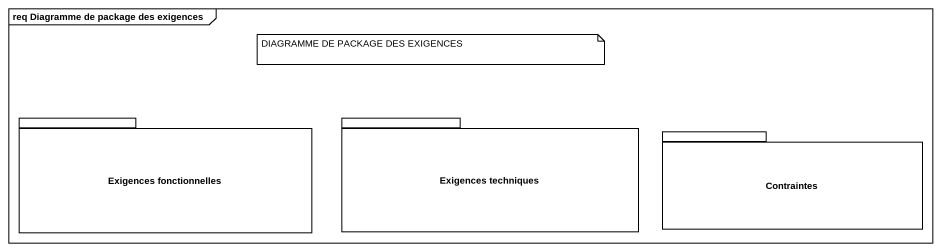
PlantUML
@startuml
mainframe req Diagramme de package des exigences
package "Exigences fonctionnelles" as Exigences_fonctionnelles {
}
package "Exigences techniques" as Exigences_techniques {
}
package Contraintes {
}
note as N1
  DIAGRAMME DE PACKAGE DES EXIGENCES
end note
@enduml
